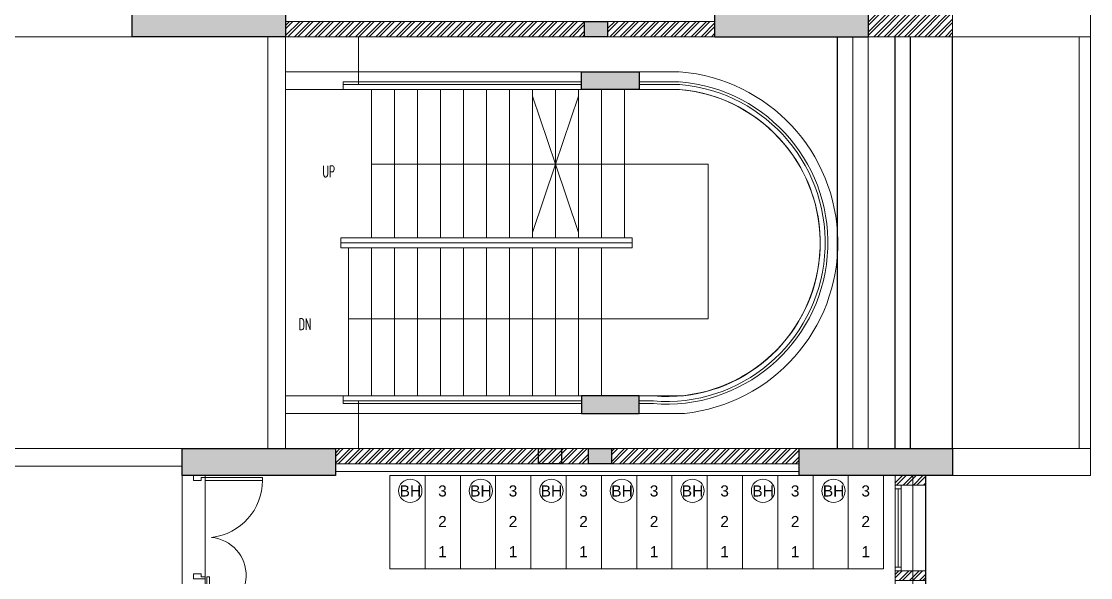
# Model space of a CAD drawing. Header units: inches. Extents: x 5899882 to 5988838, y -468923 to -96891.
# Drawn here: x 5967834 to 5981779, y -209454 to -202195 of the extents above; entities that cross this region are included whole.
import ezdxf

# ---------------------------------------------------------------- set-up
doc = ezdxf.new("R2010")
doc.units = ezdxf.units.IN
doc.header["$MEASUREMENT"] = 0
doc.layers.add('0- SLC ARCH LAYOUT', color=7, linetype='Continuous')
for name, color, linetype, lineweight in [('ARCL-HATCH-B', 8, 'Continuous', 5), ('ARLC-COL', 8, 'Continuous', 30), ('ARLC-DIM0', 8, 'Continuous', 5), ('ARLC-DIM1', 8, 'Continuous', 5), ('ARLC-DOOR-W', 8, 'Continuous', 5), ('ARLC-ELE0', 8, 'Continuous', 9), ('ARLC-ELE1', 8, 'Continuous', 13), ('ARLC-FUR (NOMN)', 8, 'Continuous', 9), ('ARLC-FURN', 8, 'Continuous', 9), ('ARLC-HATCH-C', 8, 'Continuous', 5), ('ARLC-RCC', 8, 'Continuous', 25), ('ARLC-TEXT0', 8, 'Continuous', 20), ('ARLC-WALL', 8, 'Continuous', 15)]:
    doc.layers.add(name, color=color, linetype=linetype, lineweight=lineweight)
doc.styles.add('RS', font='simplex8.shx', dxfattribs={"width": 0.6, "height": 150})
doc.styles.get("Standard").update_dxf_attribs({"font": 'arial.ttf'})
pattern_1 = [(45, (-5779197.41, 117191.3), (-66.2912607, 66.2912607), []), (45, (-5779153.22, 117191.3), (-66.2912607, 66.2912607), [])]

# ---------------------------------------------------------------- blocks, each defined once
blk = doc.blocks.new('DOOR 1')
at = {"layer": 'ARLC-DOOR-W', "ltscale": 0.1}
for p, q in [((5953212, -114078), (5953212, -113328)), ((5953212, -113328), (5953247, -113328)), ((5953247, -114078), (5953247, -113328)), ((5951474, -114021), (5951951, -114021)), ((5951474, -114056), (5951474, -114021)), ((5951474, -114056), (5951951, -114056)), ((5951951, -114056), (5951951, -114021)), ((5951926, -114078), (5951951, -114078)), ((5951926, -114078), (5951926, -114228)), ((5953247, -114078), (5953212, -114078)), ((5953276, -114078), (5953251, -114078)), ((5951926, -114228), (5951991, -114228)), ((5953276, -114228), (5953211, -114228))]:
    blk.add_line(p, q, dxfattribs=at)
at = {"layer": 'ARLC-DOOR-W'}
blk.add_line((5953276, -114228), (5953276, -114078), dxfattribs=at)
at = {"layer": 'ARLC-DOOR-W', "ltscale": 0.1}
for points in [[(5951991, -114228), (5951991, -114128), (5951951, -114128), (5951951, -114078)], [(5953211, -114228), (5953211, -114128), (5953251, -114128), (5953251, -114078)]]:
    blk.add_lwpolyline(points, dxfattribs=at)
for centre, radius, start, end in [((5953212, -114078), 750, 90, 173.4904), ((5951971, -114040), 498, 5.458, 177.8186)]:
    blk.add_arc(centre, radius, start, end, dxfattribs=at)
blk = doc.blocks.new('banch')
at = {"layer": 'ARLC-FUR (NOMN)'}
blk.add_circle((5983474, -128460), 152, dxfattribs=at)
at = {"layer": 'ARLC-FURN'}
blk.add_lwpolyline([(5983207, -129479), (5984127, -129479), (5984127, -128259), (5983207, -128259)], close=True, dxfattribs=at)
blk.add_lwpolyline([(5983667, -128259), (5983667, -129479)], dxfattribs=at)
for s, p in [('3', (5983837, -128534)), ('2', (5983837, -128933)), ('1', (5983837, -129327))]:
    blk.add_text(s, height=145).set_placement(p)
at = {"layer": 'ARLC-FUR (NOMN)'}
blk.add_text('BH', height=145.4, dxfattribs=at).set_placement((5983334, -128534))
blk = doc.blocks.new('A$C5D8F11B1')
at = {"layer": 'ARCL-HATCH-B'}
h = blk.add_hatch(dxfattribs=at)
h.set_pattern_fill('ANSI32', color=256, scale=250)
h.set_pattern_definition(pattern_1)
h.paths.add_polyline_path([(34795, -6900), (33695, -6900), (33695, -7250), (34795, -7250)])
h = blk.add_hatch(dxfattribs=at)
h.set_pattern_fill('ANSI32', color=256, scale=250)
h.set_pattern_definition(pattern_1)
h.paths.add_polyline_path([(29995, -7050), (26095, -7050), (26095, -7250), (29995, -7250)])
h = blk.add_hatch(dxfattribs=at)
h.set_pattern_fill('ANSI32', color=256, scale=250)
h.set_pattern_definition(pattern_1)
h.paths.add_polyline_path([(31695, -7050), (30295, -7050), (30295, -7250), (31695, -7250)])
h = blk.add_hatch(dxfattribs=at)
h.set_pattern_fill('ANSI32', color=256, scale=250)
h.set_pattern_definition(pattern_1)
h.paths.add_polyline_path([(30045, -12625), (26745, -12625), (26745, -12825), (30045, -12825)])
h = blk.add_hatch(dxfattribs=at)
h.set_pattern_fill('ANSI32', color=256, scale=250)
h.set_pattern_definition(pattern_1)
h.paths.add_polyline_path([(32795, -12625), (30345, -12625), (30345, -12825), (32795, -12825)])
h = blk.add_hatch(dxfattribs=at)
h.set_pattern_fill('ANSI32', color=256, scale=250)
h.set_pattern_definition(pattern_1)
h.paths.add_polyline_path([(34445, -12975), (34045, -12975), (34045, -13100), (34445, -13100)])
h = blk.add_hatch(dxfattribs=at)
h.set_pattern_fill('ANSI32', color=256, scale=250)
h.set_pattern_definition(pattern_1)
h.paths.add_polyline_path([(34445, -14220), (34045, -14220), (34045, -14345), (34445, -14345)])
at = {"layer": 'ARLC-HATCH-C', "ltscale": 0.1}
for points in [[(26095, -6900), (26095, -7250), (24095, -7250), (24095, -6900)], [(33695, -6900), (33695, -7250), (31695, -7250), (31695, -6900)], [(30295, -7250), (30295, -7050), (29995, -7050), (29995, -7250)], [(29956, -7938), (29956, -7708), (30706, -7708), (30706, -7938)], [(29956, -11938), (29956, -12168), (30706, -12168), (30706, -11938)], [(26745, -12625), (26745, -12975), (24745, -12975), (24745, -12625)], [(30345, -12825), (30345, -12625), (30045, -12625), (30045, -12825)], [(34795, -12625), (34795, -12975), (32795, -12975), (32795, -12625)]]:
    blk.add_hatch(color=256, dxfattribs=at).paths.add_polyline_path(points)
at = {"layer": 'ARLC-COL'}
blk.add_line((31695, -7250), (33695, -7250), dxfattribs=at)
for points in [[(26095, -6900), (26095, -7250), (24095, -7250), (24095, -6900)], [(29995, -7050), (30295, -7050), (30295, -7250), (29995, -7250)], [(29956, -7938), (29956, -7708), (30706, -7708), (30706, -7938)], [(29956, -11938), (29956, -12168), (30706, -12168), (30706, -11938)], [(26745, -12625), (26745, -12975), (24745, -12975), (24745, -12625)], [(30045, -12625), (30345, -12625), (30345, -12825), (30045, -12825)], [(34795, -12625), (34795, -12975), (32795, -12975), (32795, -12625)]]:
    blk.add_lwpolyline(points, close=True, dxfattribs=at)
blk.add_lwpolyline([(31695, -7250), (31695, -6900), (33695, -6900), (33695, -7250)], dxfattribs=at)
at = {"layer": 'ARLC-DIM0'}
for points in [[(34125, -13100), (34125, -13150), (34045, -13150), (34045, -13100)], [(34125, -14170), (34125, -14220), (34045, -14220), (34045, -14170)]]:
    blk.add_lwpolyline(points, close=True, dxfattribs=at)
at = {"layer": 'ARLC-DOOR-W', "ltscale": 0.1}
blk.add_line((34085, -13150), (34085, -14170), dxfattribs=at)
at = {"layer": 'ARLC-DOOR-W'}
blk.add_lwpolyline([(34045, -13150), (34125, -13150), (34125, -14170), (34045, -14170)], close=True, dxfattribs=at)
at = {"layer": 'ARLC-ELE0', "ltscale": 0.01}
for p, q in [((29956, -7838), (26846, -7838)), ((26846, -7938), (26846, -7838)), ((29956, -7873), (26846, -7873)), ((29956, -7938), (26846, -7938)), ((26816, -10003), (26816, -9873)), ((26816, -9873), (30616, -9873)), ((30616, -9873), (30616, -10003)), ((26816, -9938), (30616, -9938)), ((26816, -10003), (30616, -10003)), ((26846, -12038), (26846, -11938)), ((29956, -11938), (26846, -11938)), ((30895, -11938), (30706, -11938)), ((29956, -12003), (26846, -12003)), ((29956, -12038), (26846, -12038)), ((30895, -12003), (30706, -12003)), ((30895, -12038), (30706, -12038))]:
    blk.add_line(p, q, dxfattribs=at)
at = {"layer": 'ARLC-ELE0'}
blk.add_line((34445, -13100), (34445, -14220), dxfattribs=at)
at = {"layer": 'ARLC-ELE0', "ltscale": 0.01}
for points in [[(31233, -7838), (30706, -7838)], [(31233, -7873), (30706, -7873)], [(31233, -7938), (30706, -7938)]]:
    blk.add_lwpolyline(points, dxfattribs=at)
for radius in [2107, 2072, 2007]:
    blk.add_arc((31061, -9938), radius, 265.25, 85.0806, dxfattribs=at)
at = {"layer": 'ARLC-ELE1'}
for p, q in [((27046, -7873), (27046, -7250)), ((27216, -7938), (27216, -9873)), ((27516, -7938), (27516, -9873)), ((27816, -7938), (27816, -9873)), ((28116, -7938), (28116, -9873)), ((28416, -7938), (28416, -9873)), ((28716, -7938), (28716, -9873)), ((29016, -7938), (29016, -9873)), ((29316, -7938), (29316, -9873)), ((29616, -7938), (29616, -9873)), ((29916, -7938), (29916, -9873)), ((30216, -7938), (30216, -9873)), ((30516, -7938), (30516, -9873)), ((29316, -8025), (29616, -8915)), ((29916, -8025), (29616, -8915)), ((29616, -8915), (27216, -8915)), ((29616, -8915), (29316, -9805)), ((29616, -8915), (29916, -9805)), ((29616, -8915), (31608, -8915)), ((31608, -8915), (31608, -10930)), ((26916, -10003), (26916, -11938)), ((27216, -10003), (27216, -11938)), ((27516, -10003), (27516, -11938)), ((27816, -10003), (27816, -11938)), ((28116, -10003), (28116, -11938)), ((28416, -10003), (28416, -11938)), ((28716, -10003), (28716, -11938)), ((29016, -10003), (29016, -11938)), ((29316, -10003), (29316, -11938)), ((29616, -10003), (29616, -11938)), ((29916, -10003), (29916, -11938)), ((30216, -10003), (30216, -11938)), ((31608, -10930), (26916, -10930)), ((27046, -12003), (27046, -12625))]:
    blk.add_line(p, q, dxfattribs=at)
at = {"layer": 'ARLC-RCC', "ltscale": 0.5}
for p, q in [((33295, -12625), (33295, -7250)), ((34045, -12625), (34045, -7250)), ((34245, -12625), (34245, -7250)), ((34795, -12625), (34795, -7250))]:
    blk.add_line(p, q, dxfattribs=at)
at = {"layer": 'ARLC-WALL', "ltscale": 0.1}
for p, q in [((34795, -7250), (34795, -6900)), ((26095, -7050), (29995, -7050)), ((30295, -7050), (31695, -7050)), ((26095, -7250), (29995, -7250)), ((30295, -7250), (31695, -7250)), ((33695, -7250), (34795, -7250)), ((26745, -12625), (30045, -12625)), ((30345, -12625), (32795, -12625)), ((26740, -12825), (30045, -12825)), ((30345, -12825), (32795, -12825))]:
    blk.add_line(p, q, dxfattribs=at)
at = {"layer": 'ARLC-WALL'}
for points in [[(34445, -12975), (34045, -12975), (34045, -13100), (34445, -13100)], [(34445, -14220), (34045, -14220), (34045, -14345), (34445, -14345)]]:
    blk.add_lwpolyline(points, close=True, dxfattribs=at)
at = {"layer": 'ARLC-DIM1'}
for p in [(-5955752, 115284), (-5954832, 115284), (-5953912, 115284), (-5952992, 115284), (-5952072, 115284), (-5951152, 115284), (-5950232, 115284)]:
    blk.add_blockref('banch', p, dxfattribs=at)
at = {"layer": 'ARLC-DOOR-W', "xscale": -1, "rotation": 270}
blk.add_blockref('DOOR 1', (139123, -5966251), dxfattribs=at)
at = {"layer": 'ARLC-TEXT0', "style": 'RS', "width": 0.6}
for s, p in [('UP', (26575, -9083)), ('DN', (26266, -11077))]:
    blk.add_text(s, height=150, dxfattribs=at).set_placement(p)
blk = doc.blocks.new('A$C4AE13D6C')
at = {"layer": 'ARLC-COL', "color": 7}
blk.add_lwpolyline([(-1311, -4687), (-1011, -4687), (-1011, -4887), (-1311, -4887)], close=True, dxfattribs=at)

msp = doc.modelspace()

# ---------------------------------------------------------------- block references
at = {"layer": '0- SLC ARCH LAYOUT'}
msp.add_blockref('A$C5D8F11B1', (5945183.9, -195145.1), dxfattribs=at)

# ---------------------------------------------------------------- next in the draw order: hatches: boundary and pattern name
at = {"layer": 'ARLC-HATCH-C', "ltscale": 0.1}
for points in [[(5971278.9, -202045.1), (5971278.9, -202395.1), (5969278.9, -202395.1), (5969278.9, -202045.1)], [(5978878.9, -202045.1), (5978878.9, -202395.1), (5976878.9, -202395.1), (5976878.9, -202045.1)], [(5975140.2, -203083.1), (5975140.2, -202853.1), (5975890.2, -202853.1), (5975890.2, -203083.1)], [(5975140.2, -207082.6), (5975140.2, -207312.6), (5975890.2, -207312.6), (5975890.2, -207082.6)], [(5971928.9, -207770.1), (5971928.9, -208120.1), (5969928.9, -208120.1), (5969928.9, -207770.1)], [(5979978.9, -207770.1), (5979978.9, -208120.1), (5977978.9, -208120.1), (5977978.9, -207770.1)]]:
    msp.add_hatch(color=0, dxfattribs=at).paths.add_polyline_path(points)

# ---------------------------------------------------------------- next in the draw order: linework, layer by layer
at = {"color": 0}
msp.add_line((5979628.9, -214270.1), (5979628.9, -208120.1), dxfattribs=at)
at = {"layer": 'ARLC-COL', "color": 0}
msp.add_line((5976878.9, -202395.1), (5978878.9, -202395.1), dxfattribs=at)
for points in [[(5971278.9, -202045.1), (5971278.9, -202395.1), (5969278.9, -202395.1), (5969278.9, -202045.1)], [(5975140.2, -203083.1), (5975140.2, -202853.1), (5975890.2, -202853.1), (5975890.2, -203083.1)], [(5975140.2, -207082.6), (5975140.2, -207312.6), (5975890.2, -207312.6), (5975890.2, -207082.6)], [(5971928.9, -207770.1), (5971928.9, -208120.1), (5969928.9, -208120.1), (5969928.9, -207770.1)], [(5979978.9, -207770.1), (5979978.9, -208120.1), (5977978.9, -208120.1), (5977978.9, -207770.1)]]:
    msp.add_lwpolyline(points, close=True, dxfattribs=at)
msp.add_lwpolyline([(5976878.9, -202395.1), (5976878.9, -202045.1), (5978878.9, -202045.1), (5978878.9, -202395.1)], dxfattribs=at)
at = {"layer": 'ARLC-ELE1', "color": 0}
for p, q in [((5972400.2, -203082.6), (5972400.2, -205018.1)), ((5972700.2, -203082.6), (5972700.2, -205018.1)), ((5973000.2, -203082.6), (5973000.2, -205018.1)), ((5973300.2, -203082.6), (5973300.2, -205018.1)), ((5973600.2, -203082.6), (5973600.2, -205018.1)), ((5973900.2, -203082.6), (5973900.2, -205018.1)), ((5974200.2, -203082.6), (5974200.2, -205018.1)), ((5974500.2, -203082.6), (5974500.2, -205018.1)), ((5974800.2, -203082.6), (5974800.2, -205018.1)), ((5975100.2, -203082.6), (5975100.2, -205018.1)), ((5975400.2, -203082.6), (5975400.2, -205018.1)), ((5975700.2, -203082.6), (5975700.2, -205018.1)), ((5972000.2, -205148.1), (5972000.2, -205018.1)), ((5972000.2, -205018.1), (5975800.2, -205018.1)), ((5972000.2, -205083.1), (5975800.2, -205083.1)), ((5975800.2, -205148.1), (5975800.2, -205018.1)), ((5972000.2, -205148.1), (5975800.2, -205148.1)), ((5972100.2, -205148.1), (5972100.2, -207082.6)), ((5972400.2, -205148.1), (5972400.2, -207082.6)), ((5972700.2, -205148.1), (5972700.2, -207082.6)), ((5973000.2, -205148.1), (5973000.2, -207082.6)), ((5973300.2, -205148.1), (5973300.2, -207082.6)), ((5973600.2, -205148.1), (5973600.2, -207082.6)), ((5973900.2, -205148.1), (5973900.2, -207082.6)), ((5974200.2, -205148.1), (5974200.2, -207082.6)), ((5974500.2, -205148.1), (5974500.2, -207082.6)), ((5974800.2, -205148.1), (5974800.2, -207082.6)), ((5975100.2, -205148.1), (5975100.2, -207082.6)), ((5975400.2, -205148.1), (5975400.2, -207082.6))]:
    msp.add_line(p, q, dxfattribs=at)
at = {"layer": 'ARLC-WALL', "color": 30}
for p, q in [((5981778.9, -202395.1), (5981778.9, -202045.1)), ((5962813.9, -202395.1), (5969278.9, -202395.1)), ((5971048.9, -207770.1), (5971048.9, -202395.1)), ((5971278.9, -202395.1), (5975478.9, -202395.1)), ((5971278.9, -207770.1), (5971278.9, -202395.1)), ((5975478.9, -202395.1), (5976878.9, -202395.1)), ((5978878.9, -202395.1), (5981778.9, -202395.1)), ((5969928.9, -207770.1), (5967128.9, -207770.1)), ((5971928.9, -207770.1), (5975528.9, -207770.1)), ((5975528.9, -207770.1), (5977978.9, -207770.1)), ((5979978.9, -207770.1), (5981778.9, -207770.1)), ((5981778.9, -208120.1), (5981778.9, -207770.1)), ((5969928.9, -208000.1), (5967058.9, -208000.1)), ((5969928.9, -208120.1), (5969928.9, -214495.1)), ((5970228.9, -208120.1), (5970228.9, -214495.1)), ((5971928.9, -208070.1), (5975528.9, -208070.1)), ((5975528.9, -208070.1), (5977978.9, -208070.1)), ((5979228.9, -214270.1), (5979228.9, -208120.1)), ((5979458.9, -214270.1), (5979458.9, -208120.1)), ((5979978.9, -208120.1), (5981778.9, -208120.1))]:
    msp.add_line(p, q, dxfattribs=at)
at = {"layer": 'ARLC-WALL', "color": 30, "ltscale": 0.1}
for p, q in [((5978678.9, -202395.1), (5978678.9, -207770.1)), ((5978878.9, -202395.1), (5978878.9, -207770.1)), ((5981628.9, -207770.1), (5981628.9, -202395.1)), ((5981778.9, -207770.1), (5981778.9, -202395.1)), ((5975140.2, -202853.1), (5971278.9, -202853.1)), ((5975140.2, -203083.1), (5971278.9, -203083.1)), ((5975140.2, -207082.6), (5971278.9, -207082.6)), ((5975140.2, -207312.6), (5971278.9, -207312.6))]:
    msp.add_line(p, q, dxfattribs=at)
at = {"layer": 'ARLC-WALL', "color": 0}
for points in [[(5976416.9, -202853.1), (5975890.2, -202853.1)], [(5976416.9, -203083.1), (5975890.2, -203083.1)], [(5976468.3, -207083.1), (5975140.2, -207083.1)], [(5976480.9, -207313.1), (5975890.2, -207313.1)]]:
    msp.add_lwpolyline(points, dxfattribs=at)
for centre, radius, start, end in [((5976242.4, -205085.2), 2239.3, 276.11511, 85.30145), ((5976241.6, -205085.9), 2010, 276.47553, 85.2824)]:
    msp.add_arc(centre, radius, start, end, dxfattribs=at)

# ---------------------------------------------------------------- next in the draw order: block references
at = {"color": 8, "lineweight": 18}
msp.add_blockref('A$C4AE13D6C', (5975890.2, -203083.1), dxfattribs=at)

doc.saveas('drawing.dxf')
